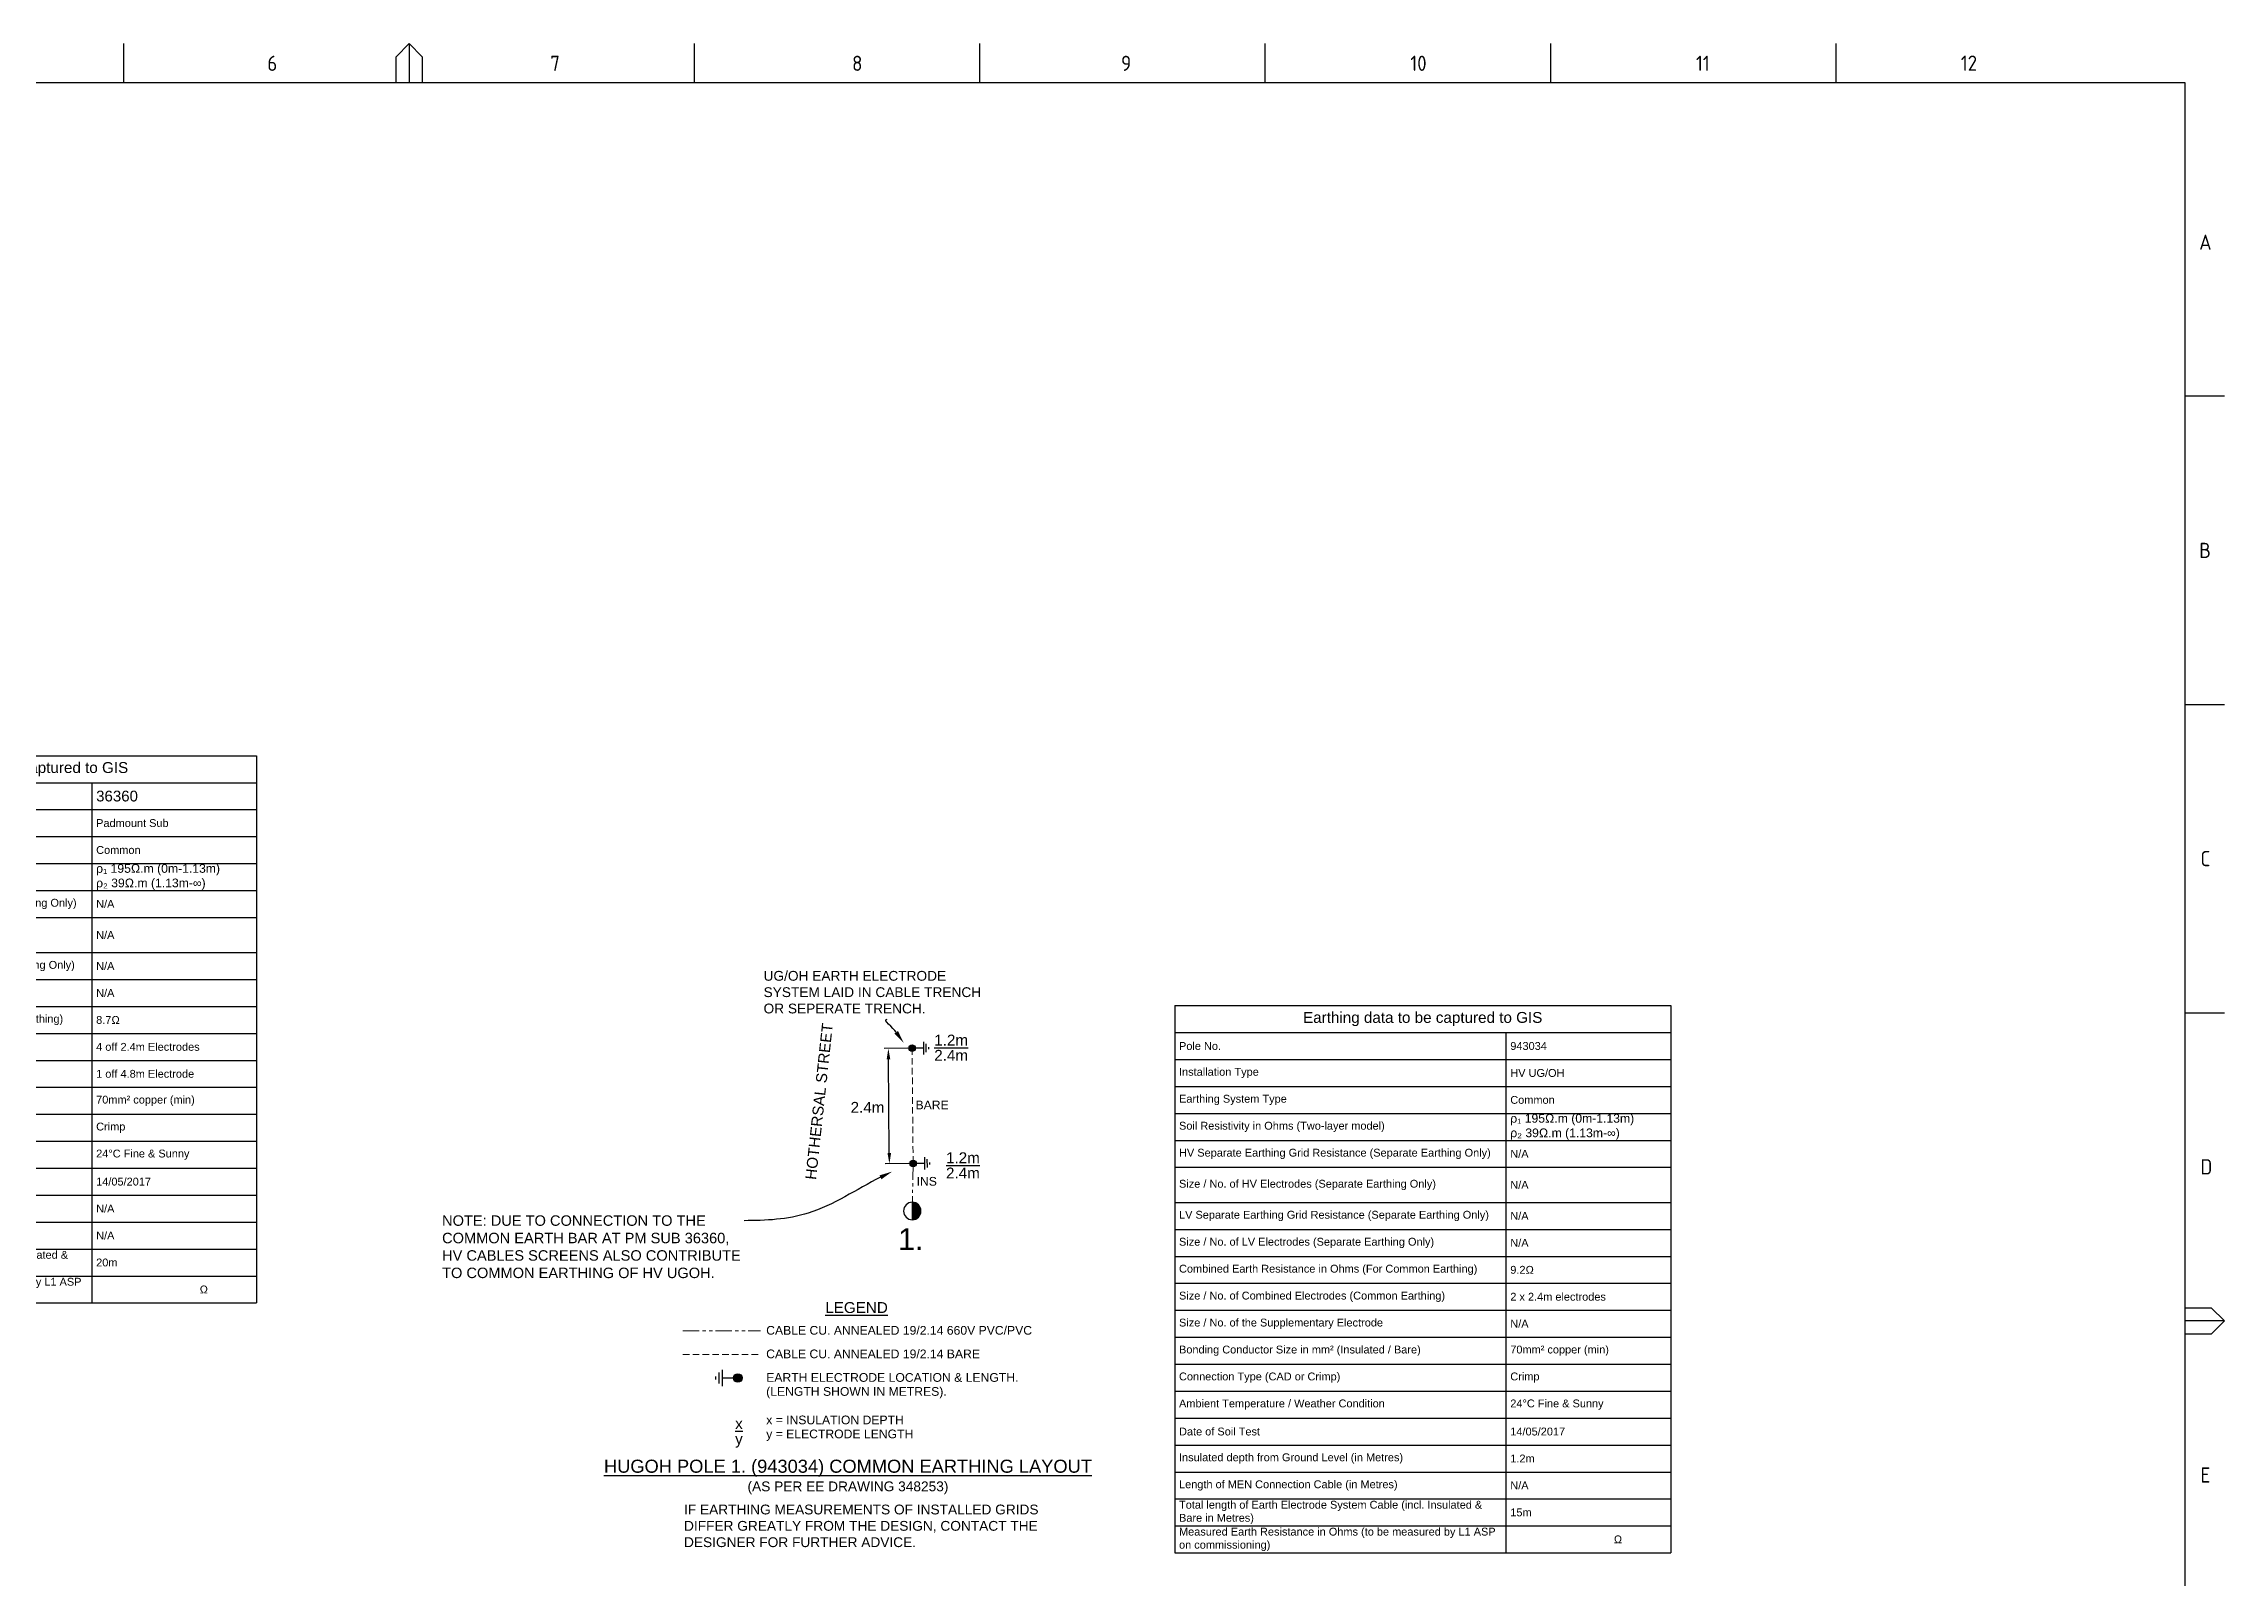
# Paper-space layout 'EARTHING' of a CAD drawing. Header units: metres, sheet in millimetres. Extents: x -21 to 813, y -3 to 583.
# Drawn here: x 312 to 813, y 231 to 583 of the extents above; entities that cross this region are included whole.
import ezdxf
from ezdxf import colors
from ezdxf.entities.mleader import LeaderData, LeaderLine
from ezdxf.enums import TextEntityAlignment as Align
from ezdxf.math import Vec2, Vec3

# ---------------------------------------------------------------- set-up
doc = ezdxf.new("R2010")
doc.units = ezdxf.units.M
doc.linetypes.add('DASHED', pattern=[0.75, 0.5, -0.25])
doc.linetypes.add('PHANTOM2', pattern=[1.25, 0.625, -0.125, 0.125, -0.125, 0.125, -0.125])
doc.layers.get('0').update_dxf_attribs({"color": 6})
for name, color, linetype in [('Notes', 7, 'Continuous'), ('SupportsOH_SP_TR_HV_LV_SL_NEW', 2, 'Continuous'), ('SupportsUG_SP_EXT', 7, 'Continuous')]:
    doc.layers.add(name, color=color, linetype=linetype)
doc.styles.add('ARIAL', font='arial.ttf', dxfattribs={"height": 2})
doc.styles.add('iecISOCP', font='isocp.shx')
doc.styles.add('POLE_LABEL', font='arial.ttf')
doc.styles.get("Standard").update_dxf_attribs({"font": 'arial.ttf'})

# ---------------------------------------------------------------- blocks, each defined once
blk = doc.blocks.new('*T79')
at = {"layer": 'Notes', "lineweight": -2, "transparency": 16777216}
for p, q in [((0, 0), (113.87, 0)), ((0, 0), (0, -125.62)), ((113.87, 0), (113.87, -125.62)), ((0, -6.19), (113.87, -6.19)), ((76.04, -6.19), (76.04, -125.62)), ((0, -12.37), (113.87, -12.37)), ((0, -18.56), (113.87, -18.56)), ((0, -24.75), (113.87, -24.75)), ((0, -30.93), (113.87, -30.93)), ((0, -37.12), (113.87, -37.12)), ((0, -45.19), (113.87, -45.19)), ((0, -51.38), (113.87, -51.38)), ((0, -57.56), (113.87, -57.56)), ((0, -63.75), (113.87, -63.75)), ((0, -69.94), (113.87, -69.94)), ((0, -76.12), (113.87, -76.12)), ((0, -82.31), (113.87, -82.31)), ((0, -88.5), (113.87, -88.5)), ((0, -94.68), (113.87, -94.68)), ((0, -100.87), (113.87, -100.87)), ((0, -107.06), (113.87, -107.06)), ((0, -113.24), (113.87, -113.24)), ((0, -119.43), (113.87, -119.43)), ((0, -125.62), (113.87, -125.62))]:
    blk.add_line(p, q, dxfattribs=at)
at = {"layer": 'Notes', "color": 0, "transparency": 16777216}
for s, insert, char_height, width, attachment_point in [('Earthing data to be captured to GIS', (56.93, -3.09), 2.5, 111.8672, 5), ('Substation No. ', (1, -9.28), 1.8, 74.0364, 4), ('36360', (77.04, -9.28), 2.469, 35.8308, 4), ('Installation Type', (1, -15.47), 1.8, 74.0364, 4), ('Padmount Sub', (77.04, -15.47), 1.8, 35.8308, 4), ('Earthing System Type', (1, -21.65), 1.8, 74.0364, 4), ('Common', (77.04, -21.65), 1.8, 35.8308, 4), ('{\\C256;ρ\\fArial Unicode MS|b0|i0|c0|p34;₁ 195Ω.m (0m-1.13m)\\P\\fArial|b0|i0|c0|p34;ρ\\fArial Unicode MS|b0|i0|c0|p34;₂ 39Ω.m (1.13m-∞)}', (77.04, -27.84), 2, 35.8308, 4), ('Soil Resistivity in Ohms (Two-layer model)', (1, -27.84), 1.8, 74.0364, 4), ('HV Separate Earthing Grid Resistance (Separate Earthing Only)', (1, -34.03), 1.8, 74.0364, 4), ('N/A', (77.04, -34.03), 1.8, 35.8308, 4), ('Size / No. of HV Electrodes (Separate Earthing Only)', (1, -41.16), 1.8, 74.0364, 4), ('N/A', (77.04, -41.16), 1.8, 35.8308, 4), ('LV Separate Earthing Grid Resistance (Separate Earthing Only)', (1, -48.28), 1.8, 74.0364, 4), ('N/A', (77.04, -48.28), 1.8, 35.8308, 4), ('Size / No. of LV Electrodes (Separate Earthing Only)', (1, -54.47), 1.8, 74.0364, 4), ('N/A', (77.04, -54.47), 1.8, 35.8308, 4), ('Combined Earth Resistance in Ohms (For Common Earthing)', (1, -60.66), 1.8, 74.0364, 4), ('8.7Ω', (77.04, -60.66), 1.8, 35.8308, 4), ('Size / No. of Combined Electrodes (Common Earthing)', (1, -66.84), 1.8, 74.0364, 4), ('4 off 2.4m Electrodes', (77.04, -66.84), 1.8, 35.8308, 4), ('Size / No. of the Supplementary Electrode', (1, -73.03), 1.8, 74.0364, 4), ('1 off 4.8m Electrode', (77.04, -73.03), 1.8, 35.8308, 4), ('Bonding Conductor Size in mm² (Insulated / Bare)', (1, -79.22), 1.8, 74.0364, 4), ('70mm² copper (min)', (77.04, -79.22), 1.8, 35.8308, 4), ('Connection Type (CAD or Crimp)', (1, -85.4), 1.8, 74.0364, 4), ('Crimp', (77.04, -85.4), 1.8, 35.8308, 4), ('Ambient Temperature / Weather Condition', (1, -91.59), 1.8, 74.0364, 4), ('24°C Fine & Sunny', (77.04, -91.59), 1.8, 35.8308, 4), ('Date of Soil Test', (1, -97.78), 1.8, 74.0364, 4), ('14/05/2017', (77.04, -97.78), 1.8, 35.8308, 4), ('Insulated depth from Ground Level (in Metres)', (1, -103.96), 1.8, 74.0364, 4), ('N/A', (77.04, -103.96), 1.8, 35.8308, 4), ('Length of MEN Connection Cable (in Metres)', (1, -110.15), 1.8, 74.0364, 4), ('N/A', (77.04, -110.15), 1.8, 35.8308, 4), ('Total length of Earth Electrode System Cable (incl. Insulated & Bare in Metres)', (1, -116.34), 1.8, 74.0364, 4), ('Measured Earth Resistance in Ohms (to be measured by L1 ASP on commissioning)', (1, -122.52), 1.8, 74.0364, 4), ('20m', (77.04, -116.34), 1.8, 35.8308, 4), ('                                  Ω', (77.04, -122.52), 1.8, 35.8308, 4)]:
    blk.add_mtext(s, dxfattribs=dict(at, insert=insert, char_height=char_height, width=width, attachment_point=attachment_point))
blk = doc.blocks.new('POLE_REPLACE_NEW')
for tag, flags, p in [('LANTNUMBER', 9, (1.5, -2.4)), ('LOther', 9, (1.5, -2.6)), ('cLinedev', 9, (1.5, -3.2)), ('LRemove', 9, (1.5, -2.8)), ('LEGEND', 9, (1.5, -3)), ('pExisting', 9, (1.5, -3.4)), ('PFNUMBER', 9, (1.5, -3.6)), ('NEWPFNUMBER', 9, (1.5, -3.8)), ('pFooting', 9, (1.5, -4)), ('pNew', 9, (1.5, -4.2)), ('pNumber', 9, (1.5, -4.4)), ('pRelocate', 9, (1.5, -4.6)), ('pRemove', 9, (1.5, -4.8)), ('pReplace', 9, (1.5, -5)), ('cspan', 9, (1.5, -5.6)), ('SUBURB', 9, (1.5, -5.8)), ('STREETNAME', 9, (1.5, -6)), ('OPERATED_BY', 9, (1.5, -6.6)), ('Z', 1, (1.5, -7)), ('pStay', 9, (1.5, -5.2)), ('pType', 9, (1.5, -5.4)), ('LOCATION', 9, (1.5, -6.2)), ('NOTES', 9, (1.5, -6.4)), ('MAINTAINED_BY', 9, (1.5, -6.8))]:
    blk.add_attdef(tag, text='', height=0.2, dxfattribs=dict(flags=flags)).set_placement(p, align=Align.MIDDLE_LEFT)
blk.add_wipeout([(0, 1), (-0.13, 0.99), (-0.25, 0.97), (-0.37, 0.93), (-0.48, 0.88), (-0.59, 0.81), (-0.68, 0.73), (-0.77, 0.64), (-0.84, 0.54), (-0.9, 0.43), (-0.95, 0.31), (-0.98, 0.19), (-1, 0.06), (-1, -0.06), (-0.98, -0.19), (-0.95, -0.31), (-0.9, -0.43), (-0.84, -0.54), (-0.77, -0.64), (-0.68, -0.73), (-0.59, -0.81), (-0.48, -0.88), (-0.37, -0.93), (-0.25, -0.97), (-0.13, -0.99), (0, -1), (0.13, -0.99), (0.25, -0.97), (0.37, -0.93), (0.48, -0.88), (0.59, -0.81), (0.68, -0.73), (0.77, -0.64), (0.84, -0.54), (0.9, -0.43), (0.95, -0.31), (0.98, -0.19), (1, -0.06), (1, 0.06), (0.98, 0.19), (0.95, 0.31), (0.9, 0.43), (0.84, 0.54), (0.77, 0.64), (0.68, 0.73), (0.59, 0.81), (0.48, 0.88), (0.37, 0.93), (0.25, 0.97), (0.13, 0.99)])
h = blk.add_hatch(color=256)
edge = h.paths.add_edge_path()
edge.add_arc((0, 0), 1, 270, 450)
edge.add_line((0, 1), (0, -1))
blk.add_lwpolyline([(0, 1), (0, -1)])
at = {"lineweight": -3}
blk.add_arc((0, 0), 1, 90, 270, dxfattribs=at)
blk.add_arc((0, 0), 1, 270, 90)
for tag, height, flags, p in [('ASSET_NUM', 2.5, 8, (2, 2)), ('STREET_CODE', 0.2, 9, (1.5, 0)), ('OWNED_BY', 0.2, 9, (1.5, -0.2)), ('SPECIAL_USE', 0.2, 9, (1.5, -0.6)), ('STATE', 0.2, 9, (1.5, -0.8)), ('cLV', 0.2, 9, (1.5, -1.2)), ('cHV', 0.2, 9, (1.5, -1.8)), ('PARENT', 0.2, 9, (1.5, -0.4)), ('USAGE', 0.2, 9, (1.5, -1)), ('hDepth', 0.2, 9, (1.5, -1.4)), ('hDia', 0.2, 9, (1.5, -1.6)), ('LBRACKET', 0.2, 9, (1.5, -2)), ('LExisting', 0.2, 9, (1.5, -2.2))]:
    blk.add_attdef(tag, text='', height=height, dxfattribs=dict(flags=flags)).set_placement(p, align=Align.MIDDLE_LEFT)
at = {"style": 'POLE_LABEL', "flags": 9}
blk.add_attdef('STRUCTURE_PLANT_NUMBER', text='', height=0.2, dxfattribs=at).set_placement((1.5, 0.24), align=Align.MIDDLE_LEFT)
blk = doc.blocks.new('m4')
at = {"layer": 'Notes', "color": 7, "linetype": 'Continuous'}
for points in [[(0, -1.95), (0, 0)], [(-1.43, -1.95), (1.43, -1.95)], [(-0.95, -2.52), (0.95, -2.52)], [(-0.24, -3.09), (0.24, -3.09)]]:
    blk.add_lwpolyline(points, dxfattribs=at)
blk = doc.blocks.new('*T89')
at = {"layer": 'Notes', "lineweight": -2, "transparency": 16777216}
for p, q in [((0, 0), (113.87, 0)), ((0, 0), (0, -125.62)), ((113.87, 0), (113.87, -125.62)), ((0, -6.19), (113.87, -6.19)), ((76.04, -6.19), (76.04, -125.62)), ((0, -12.37), (113.87, -12.37)), ((0, -18.56), (113.87, -18.56)), ((0, -24.75), (113.87, -24.75)), ((0, -30.93), (113.87, -30.93)), ((0, -37.12), (113.87, -37.12)), ((0, -45.19), (113.87, -45.19)), ((0, -51.38), (113.87, -51.38)), ((0, -57.56), (113.87, -57.56)), ((0, -63.75), (113.87, -63.75)), ((0, -69.94), (113.87, -69.94)), ((0, -76.12), (113.87, -76.12)), ((0, -82.31), (113.87, -82.31)), ((0, -88.5), (113.87, -88.5)), ((0, -94.68), (113.87, -94.68)), ((0, -100.87), (113.87, -100.87)), ((0, -107.06), (113.87, -107.06)), ((0, -113.24), (113.87, -113.24)), ((0, -119.43), (113.87, -119.43)), ((0, -125.62), (113.87, -125.62))]:
    blk.add_line(p, q, dxfattribs=at)
at = {"layer": 'Notes', "color": 0, "transparency": 16777216}
for s, insert, char_height, width, attachment_point in [('Earthing data to be captured to GIS', (56.93, -3.09), 2.5, 111.8672, 5), ('Pole No. ', (1, -9.28), 1.8, 74.0364, 4), ('943034', (77.04, -9.28), 1.8, 35.8308, 4), ('Installation Type', (1, -15.47), 1.8, 74.0364, 4), ('HV UG/OH', (77.04, -15.47), 1.8, 35.8308, 4), ('Earthing System Type', (1, -21.65), 1.8, 74.0364, 4), ('Common', (77.04, -21.65), 1.8, 35.8308, 4), ('{\\C256;ρ\\fArial Unicode MS|b0|i0|c0|p34;₁ 195Ω.m (0m-1.13m)\\P\\fArial|b0|i0|c0|p34;ρ\\fArial Unicode MS|b0|i0|c0|p34;₂ 39Ω.m (1.13m-∞)}', (77.04, -27.84), 2, 35.8308, 4), ('Soil Resistivity in Ohms (Two-layer model)', (1, -27.84), 1.8, 74.0364, 4), ('HV Separate Earthing Grid Resistance (Separate Earthing Only)', (1, -34.03), 1.8, 74.0364, 4), ('N/A', (77.04, -34.03), 1.8, 35.8308, 4), ('Size / No. of HV Electrodes (Separate Earthing Only)', (1, -41.16), 1.8, 74.0364, 4), ('N/A', (77.04, -41.16), 1.8, 35.8308, 4), ('LV Separate Earthing Grid Resistance (Separate Earthing Only)', (1, -48.28), 1.8, 74.0364, 4), ('N/A', (77.04, -48.28), 1.8, 35.8308, 4), ('Size / No. of LV Electrodes (Separate Earthing Only)', (1, -54.47), 1.8, 74.0364, 4), ('N/A', (77.04, -54.47), 1.8, 35.8308, 4), ('Combined Earth Resistance in Ohms (For Common Earthing)', (1, -60.66), 1.8, 74.0364, 4), ('9.2{\\fArial Unicode MS|b0|i0|c0|p34;\\C256;Ω}', (77.04, -60.66), 1.8, 35.8308, 4), ('Size / No. of Combined Electrodes (Common Earthing)', (1, -66.84), 1.8, 74.0364, 4), ('2 x 2.4m electrodes', (77.04, -66.84), 1.8, 35.8308, 4), ('Size / No. of the Supplementary Electrode', (1, -73.03), 1.8, 74.0364, 4), ('N/A', (77.04, -73.03), 1.8, 35.8308, 4), ('Bonding Conductor Size in mm² (Insulated / Bare)', (1, -79.22), 1.8, 74.0364, 4), ('70mm² copper (min)', (77.04, -79.22), 1.8, 35.8308, 4), ('Connection Type (CAD or Crimp)', (1, -85.4), 1.8, 74.0364, 4), ('Crimp', (77.04, -85.4), 1.8, 35.8308, 4), ('Ambient Temperature / Weather Condition', (1, -91.59), 1.8, 74.0364, 4), ('24°C Fine & Sunny', (77.04, -91.59), 1.8, 35.8308, 4), ('Date of Soil Test', (1, -97.78), 1.8, 74.0364, 4), ('14/05/2017', (77.04, -97.78), 1.8, 35.8308, 4), ('Insulated depth from Ground Level (in Metres)', (1, -103.96), 1.8, 74.0364, 4), ('1.2m', (77.04, -103.96), 1.8, 35.8308, 4), ('Length of MEN Connection Cable (in Metres)', (1, -110.15), 1.8, 74.0364, 4), ('N/A', (77.04, -110.15), 1.8, 35.8308, 4), ('Total length of Earth Electrode System Cable (incl. Insulated & Bare in Metres)', (1, -116.34), 1.8, 74.0364, 4), ('Measured Earth Resistance in Ohms (to be measured by L1 ASP on commissioning)', (1, -122.52), 1.8, 74.0364, 4), ('15m', (77.04, -116.34), 1.8, 35.8308, 4), ('                                  Ω', (77.04, -122.52), 1.8, 35.8308, 4)]:
    blk.add_mtext(s, dxfattribs=dict(at, insert=insert, char_height=char_height, width=width, attachment_point=attachment_point))
blk = doc.blocks.new('A1_FRAME_TITLE')
at = {"layer": 'Notes', "linetype": 'Continuous'}
for p, q in [((351.17, 574.39), (351.17, 583.39)), ((413.68, 580.39), (416.68, 583.39)), ((416.68, 583.39), (416.68, 574.39)), ((416.68, 583.39), (419.68, 580.39)), ((482.19, 574.39), (482.19, 583.39)), ((547.7, 574.39), (547.7, 583.39)), ((613.21, 574.39), (613.21, 583.39)), ((678.72, 574.39), (678.72, 583.39)), ((744.23, 574.39), (744.23, 583.39)), ((413.68, 574.39), (413.68, 580.39)), ((419.68, 580.39), (419.68, 574.39)), ((833.35, 502.43), (824.35, 502.43)), ((824.37, 431.68), (833.35, 431.68)), ((824.35, 360.93), (833.35, 360.93)), ((824.37, 293.18), (830.35, 293.18)), ((830.35, 293.18), (833.35, 290.18)), ((833.35, 290.18), (824.35, 290.18)), ((830.35, 287.18), (824.37, 287.18)), ((833.35, 290.18), (830.35, 287.18))]:
    blk.add_line(p, q, dxfattribs=at)
at = {"layer": 'Notes', "color": 3, "linetype": 'Continuous'}
blk.add_line((824.37, 5.97), (824.37, 574.39), dxfattribs=at)
at = {"layer": 'Notes', "color": 3, "linetype": 'Continuous', "flags": 128}
blk.add_lwpolyline([(824.37, 574.39), (149.5, 574.39)], dxfattribs=at)
blk.add_attdef('DRAFT_NUM', (29.95, 23.29), '', height=2.5, rotation=90)
at = {"layer": 'Notes', "color": 7, "style": 'iecISOCP'}
for s, p in [('12', (772.87, 577.16)), ('6', (384.13, 577.12)), ('7', (449.08, 577.12)), ('8', (518.36, 577.12)), ('9', (580.11, 577.12)), ('10', (646.5, 577.12)), ('11', (712.06, 577.12)), ('A', (827.58, 536.06)), ('B', (827.58, 465.31)), ('C', (827.87, 394.56)), ('D', (827.87, 323.81)), ('E', (827.87, 253.06))]:
    blk.add_text(s, height=3.5, dxfattribs=at).set_placement(p)
for tag, p in [('CAP_NO', (513.19, 43.46)), ('IE_NUM', (513.05, 37.81)), ('REF_No_1', (335.24, 32.31)), ('REF_1', (362.52, 32.31)), ('GEN_WO', (441.71, 31.76)), ('HV_SWITCH', (513.46, 32.16)), ('REF_No_2', (335.24, 26.31)), ('REF_2', (362.52, 26.31)), ('OH_WO', (441.71, 25.81)), ('UBD_REF', (513.05, 25.83)), ('REF_No_3', (335.24, 20.31)), ('REF_3', (362.52, 20.31)), ('UG_WO', (441.71, 20.05)), ('GIS_MAP_No', (513.05, 20.04)), ('REF_No_4', (335.24, 14.31)), ('REF_4', (362.52, 14.31)), ('SUB_WO', (441.71, 13.81)), ('HV_OP_DIAG', (513.33, 14.2)), ('LGA', (512.95, 7.78))]:
    blk.add_attdef(tag, p, '', height=2.5, dxfattribs=at)
at = {"layer": 'Notes', "style": 'iecISOCP'}
for tag, p in [('T1', (684.37, 39.47)), ('T2', (684.37, 34.35)), ('T3', (684.37, 28.92)), ('T4', (684.37, 23.66)), ('T5', (684.37, 18.23)), ('T6', (684.37, 12.97))]:
    blk.add_attdef(tag, text='', height=3.5, dxfattribs=at).set_placement(p, align=Align.CENTER)
at = {"layer": 'Notes', "color": 7, "style": 'iecISOCP'}
for tag, p in [('scale', (567.76, 33.27)), ('DRAWN', (567.76, 24.93)), ('DATE', (567.76, 16.88)), ('PAEREF', (272, 8)), ('PAEPAGE', (328, 8)), ('CHD', (567.76, 8.37)), ('DESIGN', (605.62, 9.15))]:
    blk.add_attdef(tag, text='', height=2.5, dxfattribs=at).set_placement(p, align=Align.CENTER)
at = {"layer": 'Notes', "color": 4, "style": 'iecISOCP'}
blk.add_attdef('NUM', text='', height=7, dxfattribs=at).set_placement((792.37, 20.12), align=Align.MIDDLE_CENTER)
at = {"layer": 'Notes', "color": 1, "style": 'iecISOCP'}
blk.add_attdef('REV', text='', height=5, dxfattribs=at).set_placement((820.05, 17.1), align=Align.CENTER)
at = {"layer": 'Notes', "color": 7, "style": 'iecISOCP'}
for tag, p in [('NS', (790.71, 8.12)), ('SHTS', (805.41, 8.12))]:
    blk.add_attdef(tag, text='', height=2.5, dxfattribs=at).set_placement(p, align=Align.MIDDLE)
at = {"layer": 'Notes', "style": 'iecISOCP'}
blk.add_attdef('ExportID', (9.08, 2.39), '', height=2.5, dxfattribs=at)
at = {"layer": 'Notes', "style": 'iecISOCP', "flags": 1}
for tag, p in [('ProjectType', (-6.37, -26.8)), ('ProjectNumber', (3.01, -26.82)), ('DrawingNumber', (14.96, -26.8)), ('ProjectDescription', (27.02, -26.83)), ('ExportDate', (39.74, -26.79)), ('ExportUserName', (48.61, -26.8)), ('DesignerCompanyName', (60.94, -26.79)), ('ExportAreaOfInterest', (76.55, -26.81)), ('GIS_SUCCESS', (91.45, -26.78)), ('CAD_SUCCESS', (101.24, -26.78)), ('DEPOTCODE', (111.56, -26.88)), ('ExportCategories', (119.53, -26.8)), ('Comments', (133.84, -26.88))]:
    blk.add_attdef(tag, p, '', height=1, dxfattribs=at)

psp = doc.layouts.new('EARTHING')

# ---------------------------------------------------------------- hatches: boundary and pattern name
at = {"layer": 'Notes'}
h = psp.add_hatch(color=256, dxfattribs=at)
edge = h.paths.add_edge_path()
edge.add_arc((511.5784, 352.7839), 0.74363, 450.5143034, 810.5143034, ccw=False)
h = psp.add_hatch(color=256, dxfattribs=at)
edge = h.paths.add_edge_path()
edge.add_arc((511.81599, 326.31581), 0.74363, 450.5143034, 810.5143034, ccw=False)
h = psp.add_hatch(color=256, dxfattribs=at)
edge = h.paths.add_edge_path()
edge.add_arc((471.55872, 277.08906), 0.99151, -462.76942, -102.76942)

# ---------------------------------------------------------------- linework, layer by layer
at = {"layer": 'Notes', "color": 7, "transparency": 16777216}
for p, q in [((510.57844, 352.77492), (505.13709, 352.72607)), ((506.3522, 328.76686), (506.15949, 350.23515)), ((510.81603, 326.30683), (505.37468, 326.25799))]:
    psp.add_line(p, q, dxfattribs=at)
at = {"layer": 'Notes', "color": 0, "linetype": 'PHANTOM2', "lineweight": 0, "ltscale": 6}
psp.add_line((458.99478, 287.90389), (476.77651, 287.90389), dxfattribs=at)
at = {"layer": 'Notes', "color": 0, "linetype": 'DASHED', "lineweight": 0, "ltscale": 3}
psp.add_line((458.99478, 282.49648), (476.77651, 282.49648), dxfattribs=at)
at = {"layer": 'Notes', "color": 0, "linetype": 'DASHED', "lineweight": 0, "ltscale": 3, "flags": 128}
psp.add_lwpolyline([(511.5784, 352.7839), (511.81599, 326.31581)], dxfattribs=at)
at = {"layer": 'Notes'}
for centre, radius in [((511.5784, 352.7839), 0.74363), ((511.81599, 326.31581), 0.74363), ((471.55872, 277.08906), 0.99151)]:
    psp.add_circle(centre, radius, dxfattribs=at)
at = {"layer": 'Notes', "color": 7, "transparency": 16777216}
for points in [[(506.57614, 350.23889), (505.74284, 350.23141), (506.13705, 352.73505)], [(506.76885, 328.7706), (505.93555, 328.76312), (506.37464, 326.26696)]]:
    psp.add_solid(points, dxfattribs=at)

# ---------------------------------------------------------------- block references
for name, p in [('*T79', (247.256, 419.9306)), ('*T89', (571.85499, 362.56757))]:
    psp.add_blockref(name, p)
at = {"layer": 'Notes', "color": 7, "rotation": 90.51430343029354}
for p in [(512.322, 352.79057), (512.55959, 326.32248)]:
    psp.add_blockref('m4', p, dxfattribs=at)
at = {"layer": 'Notes', "color": 7, "xscale": 1.333333333333329, "yscale": 1.333333333333329, "zscale": 1.333333333333329, "rotation": 270}
psp.add_blockref('m4', (470.56721, 277.08906), dxfattribs=at)
at = {"layer": 'SupportsOH_SP_TR_HV_LV_SL_NEW'}
ref = psp.add_blockref('POLE_REPLACE_NEW', (511.62668, 315.417), dxfattribs=dict(at, xscale=2, yscale=2, zscale=2))
ref.add_attrib('ASSET_NUM', '1.', dxfattribs={"layer": '0', "height": 5}).set_placement((508.36362, 308.96629), align=Align.MIDDLE_LEFT)

# ---------------------------------------------------------------- texts
at = {"layer": 'Notes', "color": 7, "style": 'ARIAL'}
for s, p in [('BARE', (516.1768, 338.16352)), ('INS', (514.94664, 320.63847))]:
    psp.add_text(s, height=2, dxfattribs=at).set_placement(p, align=Align.BOTTOM_CENTER)
at = {"layer": 'Notes', "style": 'ARIAL'}
psp.add_text('%%ULEGEND', height=2.5, dxfattribs=at).set_placement((498.83492, 293.2583), align=Align.MIDDLE_CENTER)
at = {"layer": 'Notes', "color": 7, "style": 'ARIAL'}
for s, p in [('CABLE CU. ANNEALED 19/2.14 660V PVC/PVC', (478.09643, 287.02765)), ('CABLE CU. ANNEALED 19/2.14 BARE', (478.09643, 281.62023)), ('EARTH ELECTRODE LOCATION & LENGTH.', (478.09643, 276.21282)), ('(LENGTH SHOWN IN METRES).', (478.09643, 273)), ('x = INSULATION DEPTH', (478.09643, 266.46019)), ('y = ELECTRODE LENGTH', (478.09643, 263.24737))]:
    psp.add_text(s, height=2, dxfattribs=at).set_placement(p)
at = {"layer": 'Notes', "insert": (487.04277, 322.76308), "char_height": 2.5, "attachment_point": 1, "rotation": 83.8089531}
psp.add_mtext_dynamic_manual_height_columns('HOTHERSAL STREET', width=37.6184011, gutter_width=4, heights=[0], dxfattribs=at)
at = {"layer": 'Notes', "color": 9, "char_height": 2.5, "attachment_point": 1}
for s, width, insert in [('\\A1;\\S1.2m/2.4m; ', 7.5340569, (516.66896, 355.90528)), ('\\A1;\\S1.2m/2.4m; ', 7.5340569, (519.36895, 328.89111)), ('\\A1;\\Sx/y; ', 1.1431729, (470.96565, 267.85726))]:
    psp.add_mtext_dynamic_manual_height_columns(s, width=width, gutter_width=4, heights=[0], dxfattribs=dict(at, insert=insert))
at = {"layer": 'Notes', "color": 7, "transparency": 16777216, "insert": (501.35177, 339.21151), "char_height": 2.5, "width": 10.0091314, "attachment_point": 5, "style": 'ARIAL'}
psp.add_mtext('2.4m', dxfattribs=at)
at = {"layer": 'Notes'}
for s, width, heights, insert, char_height, attachment_point in [('{\\LHUGOH POLE 1. (943034) COMMON EARTHING LAYOUT\\P\\H0.75x;\\l(AS PER EE DRAWING 348253)}', 111.9631514, [0], (496.8621, 254.37329), 3, 5), ('IF EARTHING MEASUREMENTS OF INSTALLED GRIDS DIFFER GREATLY FROM THE DESIGN, CONTACT THE DESIGNER FOR FURTHER ADVICE.', 82.8701005, [17.45249], (459.23215, 248.02457), 2.25, 1)]:
    psp.add_mtext_dynamic_manual_height_columns(s, width=width, gutter_width=0, heights=heights, dxfattribs=dict(at, insert=insert, char_height=char_height, attachment_point=attachment_point))

# ---------------------------------------------------------------- leaders
ml = psp.add_multileader_mtext('Standard', dxfattribs=at)
ml.set_content('{\\C7;UG/OH EARTH ELECTRODE\\PSYSTEM LAID IN CABLE TRENCH\\POR SEPERATE TRENCH.}', color=256)
ml.set_leader_properties(color=256, linetype='ByLayer', lineweight=-1)
ml.build(insert=Vec2(0, 0))
ml.multileader.update_dxf_attribs({"leader_type": 2, "text_attachment_direction": 1, "text_left_attachment_type": 2, "dogleg_length": 3, "arrow_head_size": 3})
ctx = ml.context
ctx.base_point, ctx.char_height, ctx.arrow_head_size, ctx.landing_gap_size, ctx.plane_origin = Vec3(502.27031, 359.42284), 2.25, 3, 1.2, Vec3(579.79856, -70.59873)
ctx.left_attachment = 2
notes = []
notes.append((ctx, [(1, (1, 1, 0), (502.27031, 359.42284), (1, 0), 3.6, [(0, [(509.66489, 353.99185)], 0, [])])]))
ctx.mtext.insert, ctx.mtext.width, ctx.mtext.flow_direction = Vec3(477.49115, 370.52939), 54.2813464, 5
for ctx, leaders in notes:
    for number, flags, end, landing, length, lines in leaders:
        leader = LeaderData()
        leader.index, (leader.has_last_leader_line, leader.has_dogleg_vector, leader.attachment_direction) = number, flags
        leader.last_leader_point, leader.dogleg_vector, leader.dogleg_length = Vec3(end), Vec3(landing), length
        for number, points, colour, breaks in lines:
            line = LeaderLine()
            line.index, line.vertices, line.color, line.breaks = number, Vec3.list(points), colors.encode_raw_color(colour), breaks
            leader.lines.append(line)
        ctx.leaders.append(leader)

# ---------------------------------------------------------------- next in the draw order: linework, layer by layer
at = {"layer": 'Notes', "color": 0, "linetype": 'PHANTOM2', "lineweight": 0, "ltscale": 6, "flags": 128}
psp.add_lwpolyline([(511.81599, 326.31581), (511.68704, 318.89218), (511.62668, 315.417)], dxfattribs=at)

# ---------------------------------------------------------------- next in the draw order: block references
at = {"layer": 'SupportsUG_SP_EXT'}
psp.add_blockref('A1_FRAME_TITLE', (-20.549, 0), dxfattribs=at)

# ---------------------------------------------------------------- next in the draw order: leaders
at = {"layer": 'Notes'}
ml = psp.add_multileader_mtext('Standard', dxfattribs=at)
ml.set_content('{\\C7;NOTE: DUE TO CONNECTION TO THE COMMON EARTH BAR AT PM SUB 36360, HV CABLES SCREENS ALSO CONTRIBUTE TO COMMON EARTHING OF HV UGOH.}', color=256)
ml.set_leader_properties(color=256, linetype='ByLayer', lineweight=-1)
ml.build(insert=Vec2(0, 0))
ml.multileader.update_dxf_attribs({"leader_type": 2, "has_text_frame": 1, "text_left_attachment_type": 3, "dogleg_length": 3, "arrow_head_size": 3})
ctx = ml.context
ctx.base_point, ctx.char_height, ctx.arrow_head_size, ctx.landing_gap_size, ctx.plane_origin = Vec3(402.49822, 301.02952), 2.4, 3, 1.2, Vec3(794.91041, 646.82222)
ctx.left_attachment = 3
notes = []
notes.append((ctx, [(1, (1, 1, 0), (476.01172, 313.19978), (-1, 0), 3, [(0, [(507.01977, 324.48426), (487.73929, 314.92097)], 0, [])])]))
ctx.mtext.insert, ctx.mtext.width, ctx.mtext.flow_direction = Vec3(403.69822, 314.42025), 68.4059918, 5
for ctx, leaders in notes:
    for number, flags, end, landing, length, lines in leaders:
        leader = LeaderData()
        leader.index, (leader.has_last_leader_line, leader.has_dogleg_vector, leader.attachment_direction) = number, flags
        leader.last_leader_point, leader.dogleg_vector, leader.dogleg_length = Vec3(end), Vec3(landing), length
        for number, points, colour, breaks in lines:
            line = LeaderLine()
            line.index, line.vertices, line.color, line.breaks = number, Vec3.list(points), colors.encode_raw_color(colour), breaks
            leader.lines.append(line)
        ctx.leaders.append(leader)

doc.saveas('drawing.dxf')
